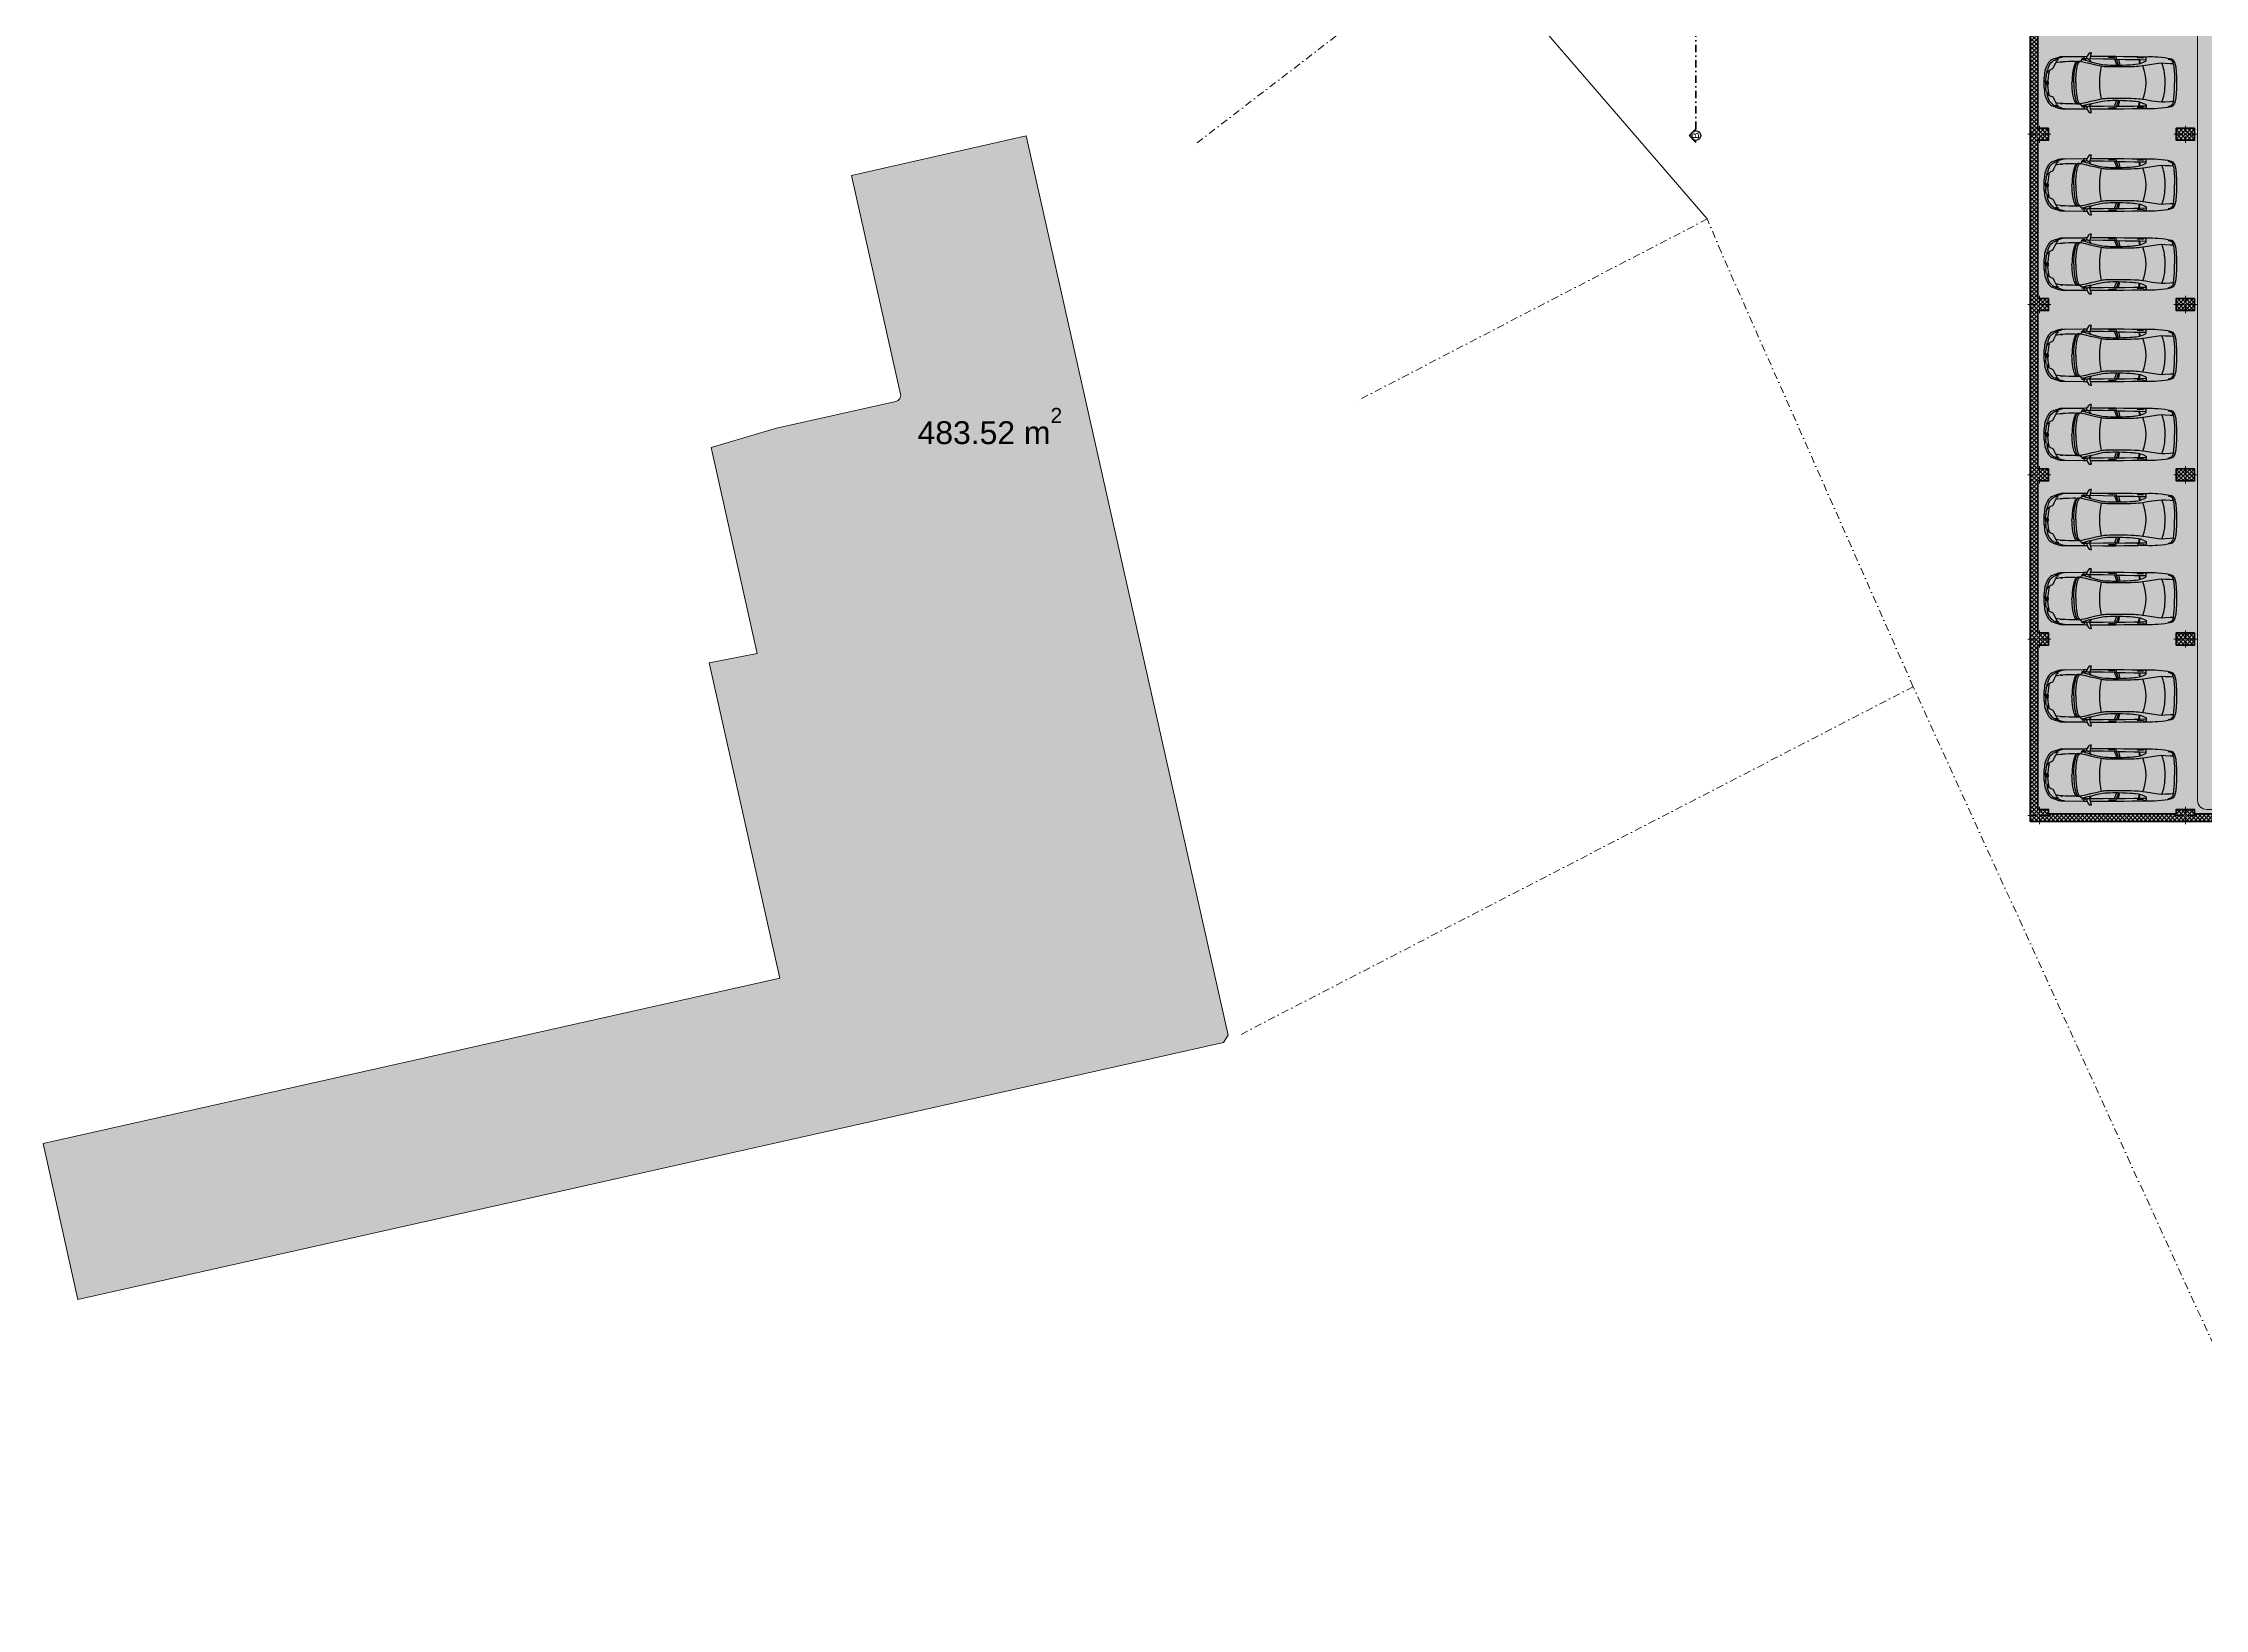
# Model space of a CAD drawing. Header units: millimetres. Extents: x -38220 to 93650, y -79022 to 35214.
# Drawn here: x -38220 to 32836, y -79022 to -27550 of the extents above; entities that cross this region are included whole.
import ezdxf

# ---------------------------------------------------------------- set-up
doc = ezdxf.new("R2010")
doc.units = ezdxf.units.MM
doc.header["$MEASUREMENT"] = 0
doc.linetypes.add('Dot & Dashed', pattern=[502.708322, 238.125, -132.291667, 0, -132.291655])
for name, color, linetype, lineweight in [('2D Drafting - General_Pen_No__1', 7, 'Continuous', 13), ('A - Muret_Pen_No__7', 7, 'Continuous', 35), ('A - Parcelat_Pen_No__20', 1, 'Continuous', 0), ('A - Pllaka Themel_Pen_No__42', 8, 'Continuous', 25), ('A - Shtyllat_Pen_No__1', 7, 'Continuous', 13), ('A - Shtyllat_Pen_No__7', 7, 'Continuous', 35), ('Interior - Furniture _Pen_No__42', 8, 'Continuous', 25)]:
    doc.layers.add(name, color=color, linetype=linetype, lineweight=lineweight)
for name, color, linetype, lineweight, true_color in [('2D Drafting - General_Pen_No__102', 7, 'Continuous', 13, 0xcccccc), ('2D Drafting - General_Pen_No__109', 7, 'Continuous', 13, 0xb4e4dc), ('2D Drafting - General_Pen_No__156', 7, 'Continuous', 20, 0x54689e), ('A - Muret_Pen_No__102', 7, 'Continuous', 13, 0xcccccc), ('A - Parcelat_Pen_No__161', 7, 'Continuous', 13, 0x6a6a6a), ('A - Prerjet_Pen_No__48', 7, 'Continuous', 25, 0xa80f02), ('A - Prerjet_Pen_No__8', 7, 'Continuous', 35, 0xa80f02), ('A -Polyline_Pen_No__178', 7, 'Continuous', 15, 0xbda888)]:
    doc.layers.add(name, color=color, linetype=linetype, lineweight=lineweight, true_color=true_color)
for name, color, linetype in [('A - Muret', 7, 'Continuous'), ('A - Pllaka Themel', 7, 'Continuous'), ('A - Prerjet', 7, 'Continuous'), ('A - Shtyllat', 7, 'Continuous')]:
    doc.layers.add(name, color=color, linetype=linetype)
doc.styles.add('GENERATED_STYLE_1', font='')
doc.styles.add('GENERATED_STYLE_2', font='')
doc.styles.get('GENERATED_STYLE_1').set_extended_font_data('Arial', bold=True)
doc.styles.get('GENERATED_STYLE_2').set_extended_font_data('Arial')
pattern_1 = [(45, (0, 0), (-68.94291, 68.94291), []), (135, (0, 0), (68.94291, 68.94291), [])]

# ---------------------------------------------------------------- blocks, each defined once
blk = doc.blocks.new('Slab_5', base_point=(27100, -19050))
at = {"layer": 'A - Pllaka Themel_Pen_No__42', "color": 8, "linetype": 'Continuous', "lineweight": 25, "flags": 128}
blk.add_lwpolyline([(27100, -19050), (27100, -53141), (34367, -53141), (34572, -54048), (58726, -48552), (58577, -47886), (60193, -47573), (56977, -33242), (55470, -33580), (52202, -19051)], close=True, dxfattribs=at)
blk = doc.blocks.new('Wall_56', base_point=(34367, -53141))
at = {"layer": 'A - Muret_Pen_No__102', "linetype": 'Continuous', "lineweight": 13, "true_color": 0xcccccc}
h = blk.add_hatch(dxfattribs=at)
h.set_pattern_fill('Concrete_Block', color=254, style=0, pattern_type=2)
h.set_pattern_definition(pattern_1)
h.paths.add_polyline_path([(27700, -52891), (27700, -53141), (31900, -53141), (31900, -52891)])
h = blk.add_hatch(dxfattribs=at)
h.set_pattern_fill('Concrete_Block', color=254, style=0, pattern_type=2)
h.set_pattern_definition(pattern_1)
h.paths.add_polyline_path([(32500, -53141), (34367, -53141), (34567, -52891), (32500, -52891)])
at = {"layer": 'A - Muret_Pen_No__7', "color": 7, "linetype": 'Continuous', "lineweight": 35, "flags": 128}
for points in [[(31900, -52891), (27700, -52891)], [(27700, -53141), (31900, -53141)], [(34567, -52891), (32500, -52891)], [(32500, -53141), (34367, -53141)]]:
    blk.add_lwpolyline(points, dxfattribs=at)
blk = doc.blocks.new('Wall_57', base_point=(27100, -53141))
at = {"layer": 'A - Muret_Pen_No__102', "linetype": 'Continuous', "lineweight": 13, "true_color": 0xcccccc}
h = blk.add_hatch(dxfattribs=at)
h.set_pattern_fill('Concrete_Block', color=254, style=0, pattern_type=2)
h.set_pattern_definition(pattern_1)
h.paths.add_polyline_path([(27100, -24550), (27100, -24701), (27100, -24550)])
h = blk.add_hatch(dxfattribs=at)
h.set_pattern_fill('Concrete_Block', color=254, style=0, pattern_type=2)
h.set_pattern_definition(pattern_1)
h.paths.add_polyline_path([(27150, -24951), (27100, -24951), (27100, -30741), (27100, -30341), (27350, -30341), (27350, -24950), (27150, -24950)])
h = blk.add_hatch(dxfattribs=at)
h.set_pattern_fill('Concrete_Block', color=254, style=0, pattern_type=2)
h.set_pattern_definition(pattern_1)
h.paths.add_polyline_path([(27100, -36341), (27100, -35941), (27350, -35941), (27350, -30741), (27100, -30741)])
h = blk.add_hatch(dxfattribs=at)
h.set_pattern_fill('Concrete_Block', color=254, style=0, pattern_type=2)
h.set_pattern_definition(pattern_1)
h.paths.add_polyline_path([(27100, -41941), (27100, -41541), (27350, -41541), (27350, -36341), (27100, -36341)])
h = blk.add_hatch(dxfattribs=at)
h.set_pattern_fill('Concrete_Block', color=254, style=0, pattern_type=2)
h.set_pattern_definition(pattern_1)
h.paths.add_polyline_path([(27350, -41941), (27100, -41941), (27100, -47341), (27100, -46941), (27350, -46941)])
h = blk.add_hatch(dxfattribs=at)
h.set_pattern_fill('Concrete_Block', color=254, style=0, pattern_type=2)
h.set_pattern_definition(pattern_1)
h.paths.add_polyline_path([(27100, -47341), (27100, -53141), (27100, -52741), (27350, -52741), (27350, -47341)])
at = {"layer": 'A - Muret_Pen_No__7', "color": 7, "linetype": 'Continuous', "lineweight": 35, "flags": 128}
for points in [[(27100, -24550), (27100, -24701)], [(27100, -24951), (27100, -53141)], [(27350, -30341), (27350, -24950)], [(27350, -35941), (27350, -30741)], [(27350, -41541), (27350, -36341)], [(27350, -46941), (27350, -41941)], [(27350, -52741), (27350, -47341)]]:
    blk.add_lwpolyline(points, dxfattribs=at)
blk = doc.blocks.new('Column_111', base_point=(32200, -30541))
at = {"layer": 'A - Shtyllat', "linetype": 'Continuous', "lineweight": 0, "true_color": 0x000000}
h = blk.add_hatch(dxfattribs=at)
h.set_pattern_fill('Concrete_Block', color=18, style=0, pattern_type=2)
h.set_pattern_definition(pattern_1)
h.paths.add_polyline_path([(32500, -30341), (31900, -30341), (31900, -30741), (32500, -30741)])
at = {"layer": 'A - Shtyllat_Pen_No__1', "color": 7, "linetype": 'Continuous', "lineweight": 13}
for p, q in [((32120, -30541), (31820, -30541)), ((32200, -30461), (32200, -30261)), ((32280, -30541), (32580, -30541)), ((32200, -30621), (32200, -30821))]:
    blk.add_line(p, q, dxfattribs=at)
blk.add_point((32200, -30541), dxfattribs=at)
at = {"layer": 'A - Shtyllat_Pen_No__7', "color": 7, "linetype": 'Continuous', "lineweight": 35, "flags": 128}
blk.add_lwpolyline([(32500, -30341), (31900, -30341), (31900, -30741), (32500, -30741)], close=True, dxfattribs=at)
blk = doc.blocks.new('Column_113', base_point=(27400, -30541))
at = {"layer": 'A - Shtyllat', "linetype": 'Continuous', "lineweight": 0, "true_color": 0x000000}
h = blk.add_hatch(dxfattribs=at)
h.set_pattern_fill('Concrete_Block', color=18, style=0, pattern_type=2)
h.set_pattern_definition(pattern_1)
h.paths.add_polyline_path([(27100, -30741), (27350, -30741), (27350, -30341), (27100, -30341)])
h = blk.add_hatch(dxfattribs=at)
h.set_pattern_fill('Concrete_Block', color=18, style=0, pattern_type=2)
h.set_pattern_definition(pattern_1)
h.paths.add_polyline_path([(27700, -30341), (27350, -30341), (27350, -30741), (27700, -30741)])
at = {"layer": 'A - Shtyllat_Pen_No__1', "color": 7, "linetype": 'Continuous', "lineweight": 13}
for p, q in [((27320, -30541), (27020, -30541)), ((27400, -30461), (27400, -30261)), ((27480, -30541), (27780, -30541)), ((27400, -30621), (27400, -30821))]:
    blk.add_line(p, q, dxfattribs=at)
blk.add_point((27400, -30541), dxfattribs=at)
at = {"layer": 'A - Shtyllat_Pen_No__7', "color": 7, "linetype": 'Continuous', "lineweight": 35, "flags": 128}
for points in [[(27700, -30341), (27350, -30341)], [(27350, -30741), (27700, -30741), (27700, -30341)]]:
    blk.add_lwpolyline(points, dxfattribs=at)
blk = doc.blocks.new('Column_114', base_point=(32200, -36141))
at = {"layer": 'A - Shtyllat', "linetype": 'Continuous', "lineweight": 0, "true_color": 0x000000}
h = blk.add_hatch(dxfattribs=at)
h.set_pattern_fill('Concrete_Block', color=18, style=0, pattern_type=2)
h.set_pattern_definition(pattern_1)
h.paths.add_polyline_path([(32500, -35941), (31900, -35941), (31900, -36341), (32500, -36341)])
at = {"layer": 'A - Shtyllat_Pen_No__1', "color": 7, "linetype": 'Continuous', "lineweight": 13}
for p, q in [((32120, -36141), (31820, -36141)), ((32200, -36061), (32200, -35861)), ((32200, -36221), (32200, -36421)), ((32280, -36141), (32580, -36141))]:
    blk.add_line(p, q, dxfattribs=at)
blk.add_point((32200, -36141), dxfattribs=at)
at = {"layer": 'A - Shtyllat_Pen_No__7', "color": 7, "linetype": 'Continuous', "lineweight": 35, "flags": 128}
blk.add_lwpolyline([(32500, -35941), (31900, -35941), (31900, -36341), (32500, -36341)], close=True, dxfattribs=at)
blk = doc.blocks.new('Column_116', base_point=(27400, -36141))
at = {"layer": 'A - Shtyllat', "linetype": 'Continuous', "lineweight": 0, "true_color": 0x000000}
h = blk.add_hatch(dxfattribs=at)
h.set_pattern_fill('Concrete_Block', color=18, style=0, pattern_type=2)
h.set_pattern_definition(pattern_1)
h.paths.add_polyline_path([(27100, -36341), (27350, -36341), (27350, -35941), (27100, -35941)])
h = blk.add_hatch(dxfattribs=at)
h.set_pattern_fill('Concrete_Block', color=18, style=0, pattern_type=2)
h.set_pattern_definition(pattern_1)
h.paths.add_polyline_path([(27700, -35941), (27350, -35941), (27350, -36341), (27700, -36341)])
at = {"layer": 'A - Shtyllat_Pen_No__1', "color": 7, "linetype": 'Continuous', "lineweight": 13}
for p, q in [((27320, -36141), (27020, -36141)), ((27400, -36061), (27400, -35861)), ((27400, -36221), (27400, -36421)), ((27480, -36141), (27780, -36141))]:
    blk.add_line(p, q, dxfattribs=at)
blk.add_point((27400, -36141), dxfattribs=at)
at = {"layer": 'A - Shtyllat_Pen_No__7', "color": 7, "linetype": 'Continuous', "lineweight": 35, "flags": 128}
for points in [[(27700, -35941), (27350, -35941)], [(27350, -36341), (27700, -36341), (27700, -35941)]]:
    blk.add_lwpolyline(points, dxfattribs=at)
blk = doc.blocks.new('Column_117', base_point=(32200, -41741))
at = {"layer": 'A - Shtyllat', "linetype": 'Continuous', "lineweight": 0, "true_color": 0x000000}
h = blk.add_hatch(dxfattribs=at)
h.set_pattern_fill('Concrete_Block', color=18, style=0, pattern_type=2)
h.set_pattern_definition(pattern_1)
h.paths.add_polyline_path([(32500, -41541), (31900, -41541), (31900, -41941), (32500, -41941)])
at = {"layer": 'A - Shtyllat_Pen_No__1', "color": 7, "linetype": 'Continuous', "lineweight": 13}
for p, q in [((32120, -41741), (31820, -41741)), ((32200, -41661), (32200, -41461)), ((32200, -41821), (32200, -42021)), ((32280, -41741), (32580, -41741))]:
    blk.add_line(p, q, dxfattribs=at)
blk.add_point((32200, -41741), dxfattribs=at)
at = {"layer": 'A - Shtyllat_Pen_No__7', "color": 7, "linetype": 'Continuous', "lineweight": 35, "flags": 128}
blk.add_lwpolyline([(32500, -41541), (31900, -41541), (31900, -41941), (32500, -41941)], close=True, dxfattribs=at)
blk = doc.blocks.new('Column_119', base_point=(27400, -41741))
at = {"layer": 'A - Shtyllat', "linetype": 'Continuous', "lineweight": 0, "true_color": 0x000000}
h = blk.add_hatch(dxfattribs=at)
h.set_pattern_fill('Concrete_Block', color=18, style=0, pattern_type=2)
h.set_pattern_definition(pattern_1)
h.paths.add_polyline_path([(27100, -41941), (27350, -41941), (27350, -41541), (27100, -41541)])
h = blk.add_hatch(dxfattribs=at)
h.set_pattern_fill('Concrete_Block', color=18, style=0, pattern_type=2)
h.set_pattern_definition(pattern_1)
h.paths.add_polyline_path([(27700, -41541), (27350, -41541), (27350, -41941), (27700, -41941)])
at = {"layer": 'A - Shtyllat_Pen_No__1', "color": 7, "linetype": 'Continuous', "lineweight": 13}
for p, q in [((27320, -41741), (27020, -41741)), ((27400, -41661), (27400, -41461)), ((27400, -41821), (27400, -42021)), ((27480, -41741), (27780, -41741))]:
    blk.add_line(p, q, dxfattribs=at)
blk.add_point((27400, -41741), dxfattribs=at)
at = {"layer": 'A - Shtyllat_Pen_No__7', "color": 7, "linetype": 'Continuous', "lineweight": 35, "flags": 128}
for points in [[(27700, -41541), (27350, -41541)], [(27350, -41941), (27700, -41941), (27700, -41541)]]:
    blk.add_lwpolyline(points, dxfattribs=at)
blk = doc.blocks.new('Column_120', base_point=(32200, -47141))
at = {"layer": 'A - Shtyllat', "linetype": 'Continuous', "lineweight": 0, "true_color": 0x000000}
h = blk.add_hatch(dxfattribs=at)
h.set_pattern_fill('Concrete_Block', color=18, style=0, pattern_type=2)
h.set_pattern_definition(pattern_1)
h.paths.add_polyline_path([(32500, -46941), (31900, -46941), (31900, -47341), (32500, -47341)])
at = {"layer": 'A - Shtyllat_Pen_No__1', "color": 7, "linetype": 'Continuous', "lineweight": 13}
for p, q in [((32200, -47061), (32200, -46861)), ((32120, -47141), (31820, -47141)), ((32200, -47221), (32200, -47421)), ((32280, -47141), (32580, -47141))]:
    blk.add_line(p, q, dxfattribs=at)
blk.add_point((32200, -47141), dxfattribs=at)
at = {"layer": 'A - Shtyllat_Pen_No__7', "color": 7, "linetype": 'Continuous', "lineweight": 35, "flags": 128}
blk.add_lwpolyline([(32500, -46941), (31900, -46941), (31900, -47341), (32500, -47341)], close=True, dxfattribs=at)
blk = doc.blocks.new('Column_121', base_point=(27400, -47141))
at = {"layer": 'A - Shtyllat', "linetype": 'Continuous', "lineweight": 0, "true_color": 0x000000}
h = blk.add_hatch(dxfattribs=at)
h.set_pattern_fill('Concrete_Block', color=18, style=0, pattern_type=2)
h.set_pattern_definition(pattern_1)
h.paths.add_polyline_path([(27100, -47341), (27350, -47341), (27350, -46941), (27100, -46941)])
h = blk.add_hatch(dxfattribs=at)
h.set_pattern_fill('Concrete_Block', color=18, style=0, pattern_type=2)
h.set_pattern_definition(pattern_1)
h.paths.add_polyline_path([(27700, -46941), (27350, -46941), (27350, -47341), (27700, -47341)])
at = {"layer": 'A - Shtyllat_Pen_No__1', "color": 7, "linetype": 'Continuous', "lineweight": 13}
for p, q in [((27400, -47061), (27400, -46861)), ((27320, -47141), (27020, -47141)), ((27400, -47221), (27400, -47421)), ((27480, -47141), (27780, -47141))]:
    blk.add_line(p, q, dxfattribs=at)
blk.add_point((27400, -47141), dxfattribs=at)
at = {"layer": 'A - Shtyllat_Pen_No__7', "color": 7, "linetype": 'Continuous', "lineweight": 35, "flags": 128}
for points in [[(27700, -46941), (27350, -46941)], [(27350, -47341), (27700, -47341), (27700, -46941)]]:
    blk.add_lwpolyline(points, dxfattribs=at)
blk = doc.blocks.new('Column_122', base_point=(32200, -52941))
at = {"layer": 'A - Shtyllat', "linetype": 'Continuous', "lineweight": 0, "true_color": 0x000000}
h = blk.add_hatch(dxfattribs=at)
h.set_pattern_fill('Concrete_Block', color=18, style=0, pattern_type=2)
h.set_pattern_definition(pattern_1)
h.paths.add_polyline_path([(31900, -52891), (32500, -52891), (32500, -52741), (31900, -52741)])
h = blk.add_hatch(dxfattribs=at)
h.set_pattern_fill('Concrete_Block', color=18, style=0, pattern_type=2)
h.set_pattern_definition(pattern_1)
h.paths.add_polyline_path([(31900, -53141), (32500, -53141), (32500, -52891), (31900, -52891)])
h = blk.add_hatch(dxfattribs=at)
h.set_pattern_fill('Concrete_Block', color=18, style=0, pattern_type=2)
h.set_pattern_definition(pattern_1)
h.paths.add_polyline_path([(31900, -53141), (31900, -53141), (32500, -53141), (32500, -53141)])
at = {"layer": 'A - Shtyllat_Pen_No__1', "color": 7, "linetype": 'Continuous', "lineweight": 13}
for p, q in [((32120, -52941), (31820, -52941)), ((32200, -52861), (32200, -52661)), ((32200, -53021), (32200, -53221)), ((32280, -52941), (32580, -52941))]:
    blk.add_line(p, q, dxfattribs=at)
blk.add_point((32200, -52941), dxfattribs=at)
at = {"layer": 'A - Shtyllat_Pen_No__7', "color": 7, "linetype": 'Continuous', "lineweight": 35, "flags": 128}
for points in [[(32500, -52891), (32500, -52741), (31900, -52741), (31900, -52891)], [(31900, -53141), (31900, -53141), (32500, -53141), (32500, -53141)]]:
    blk.add_lwpolyline(points, dxfattribs=at)
blk = doc.blocks.new('Column_124', base_point=(27400, -52941))
at = {"layer": 'A - Shtyllat', "linetype": 'Continuous', "lineweight": 0, "true_color": 0x000000}
h = blk.add_hatch(dxfattribs=at)
h.set_pattern_fill('Concrete_Block', color=18, style=0, pattern_type=2)
h.set_pattern_definition(pattern_1)
h.paths.add_polyline_path([(27100, -53141), (27350, -52891), (27350, -52741), (27100, -52741)])
h = blk.add_hatch(dxfattribs=at)
h.set_pattern_fill('Concrete_Block', color=18, style=0, pattern_type=2)
h.set_pattern_definition(pattern_1)
h.paths.add_polyline_path([(27100, -53141), (27700, -53141), (27700, -52891), (27350, -52891)])
h = blk.add_hatch(dxfattribs=at)
h.set_pattern_fill('Concrete_Block', color=18, style=0, pattern_type=2)
h.set_pattern_definition(pattern_1)
h.paths.add_polyline_path([(27100, -53141), (27700, -53141)])
h = blk.add_hatch(dxfattribs=at)
h.set_pattern_fill('Concrete_Block', color=18, style=0, pattern_type=2)
h.set_pattern_definition(pattern_1)
h.paths.add_polyline_path([(27350, -52741), (27350, -52891), (27700, -52891), (27700, -52741)])
at = {"layer": 'A - Shtyllat_Pen_No__1', "color": 7, "linetype": 'Continuous', "lineweight": 13}
for p, q in [((27320, -52941), (27020, -52941)), ((27400, -52861), (27400, -52661)), ((27400, -53021), (27400, -53221)), ((27480, -52941), (27780, -52941))]:
    blk.add_line(p, q, dxfattribs=at)
blk.add_point((27400, -52941), dxfattribs=at)
at = {"layer": 'A - Shtyllat_Pen_No__7', "color": 7, "linetype": 'Continuous', "lineweight": 35, "flags": 128}
for points in [[(27100, -53141), (27700, -53141)], [(27700, -52891), (27700, -52741), (27350, -52741)]]:
    blk.add_lwpolyline(points, dxfattribs=at)
blk = doc.blocks.new('Car 05 22')
at = {"layer": 'Interior - Furniture _Pen_No__42', "color": 8, "linetype": 'Continuous', "lineweight": 25}
for p, q in [((-785, 722), (-815, 668)), ((-758, 747), (-785, 722)), ((-706, 776), (-758, 747)), ((-729, 716), (-751, 670)), ((-701, 743), (-729, 716)), ((-585, 801), (-706, 776)), ((-665, 761), (-701, 743)), ((-627, 772), (-665, 761)), ((-595, 778), (-627, 772)), ((-483, 817), (-585, 801)), ((-372, 830), (-483, 817)), ((-252, 841), (-372, 830)), ((-168, 845), (-252, 841)), ((-78, 851), (-168, 845)), ((-24, 852), (-78, 851)), ((40, 852), (-24, 852)), ((231, 846), (40, 852)), ((125, 791), (129, 820)), ((126, 744), (125, 791)), ((327, 762), (125, 756)), ((132, 723), (126, 744)), ((129, 820), (139, 832)), ((147, 711), (132, 723)), ((139, 832), (165, 840)), ((171, 697), (147, 711)), ((165, 840), (195, 844)), ((195, 844), (231, 846)), ((211, 809), (418, 816)), ((400, 848), (231, 846)), ((522, 765), (327, 762)), ((355, 762), (339, 683)), ((373, 763), (357, 683)), ((591, 852), (400, 848)), ((814, 769), (522, 765)), ((857, 856), (591, 852)), ((1109, 774), (814, 769)), ((1130, 859), (857, 856)), ((1036, 773), (997, 579)), ((1042, 578), (1108, 774)), ((1173, 775), (1090, 578)), ((1115, 809), (1109, 774)), ((1109, 774), (1538, 780)), ((1120, 833), (1115, 809)), ((1121, 838), (1120, 836)), ((1120, 836), (1120, 833)), ((1130, 859), (1121, 838)), ((1536, 860), (1130, 859)), ((1163, 830), (1220, 829)), ((1220, 829), (1370, 831)), ((1958, 858), (1536, 860)), ((1538, 780), (1975, 786)), ((1961, 983), (1929, 983)), ((1929, 983), (1958, 858)), ((1939, 686), (1996, 777)), ((1958, 858), (1977, 777)), ((1997, 975), (1961, 983)), ((1977, 777), (2020, 777)), ((2027, 945), (1997, 975)), ((2000, 702), (2214, 763)), ((2020, 777), (2044, 783)), ((2055, 898), (2027, 945)), ((2044, 783), (2063, 792)), ((2068, 858), (2055, 898)), ((2063, 792), (2070, 800)), ((2069, 788), (2065, 794)), ((2120, 857), (2068, 858)), ((2075, 836), (2068, 858)), ((2069, 788), (2148, 790)), ((2070, 800), (2075, 809)), ((2075, 809), (2075, 836)), ((2107, 732), (2148, 790)), ((2193, 856), (2120, 857)), ((2148, 790), (2167, 814)), ((2148, 790), (2206, 792)), ((2167, 814), (2182, 834)), ((2182, 834), (2193, 856)), ((2808, 853), (2193, 856)), ((2206, 792), (2227, 791)), ((2227, 770), (2214, 763)), ((2214, 763), (2238, 752)), ((2227, 791), (2233, 790)), ((2234, 774), (2227, 770)), ((2233, 790), (2238, 787)), ((2238, 777), (2234, 774)), ((2241, 784), (2238, 787)), ((2238, 777), (2241, 781)), ((2238, 752), (2259, 740)), ((2241, 781), (2241, 784)), ((2259, 740), (2269, 731)), ((2269, 731), (2279, 722)), ((2279, 722), (2294, 698)), ((2856, 853), (2808, 853)), ((2808, 853), (2877, 843)), ((2891, 853), (2856, 853)), ((2877, 843), (2954, 814)), ((2923, 852), (2891, 853)), ((2904, 833), (2905, 833)), ((2945, 849), (2923, 852)), ((2990, 840), (2945, 849)), ((2954, 814), (3076, 775)), ((3014, 833), (2990, 840)), ((3154, 783), (3014, 833)), ((3022, 758), (3024, 762)), ((3024, 754), (3022, 758)), ((3024, 762), (3035, 765)), ((3038, 743), (3024, 754)), ((3035, 765), (3047, 764)), ((3051, 731), (3038, 743)), ((3047, 764), (3061, 763)), ((3065, 715), (3051, 731)), ((3061, 763), (3090, 757)), ((3077, 698), (3065, 715)), ((3100, 763), (3076, 775)), ((3090, 757), (3108, 751)), ((3114, 753), (3100, 763)), ((3108, 751), (3123, 746)), ((3123, 746), (3114, 753)), ((3170, 727), (3123, 746)), ((3236, 748), (3154, 783)), ((3212, 701), (3170, 727)), ((3269, 728), (3236, 748)), ((3299, 706), (3269, 728)), ((-883, 195), (-885, 0)), ((-885, 0), (-883, -195)), ((-875, 345), (-883, 195)), ((-855, 511), (-875, 345)), ((-815, 668), (-855, 511)), ((-807, 125), (-808, 0)), ((-807, -125), (-808, 0)), ((-802, 259), (-807, 125)), ((-795, 391), (-802, 259)), ((-783, 510), (-795, 391)), ((-768, 602), (-783, 510)), ((-768, 602), (-751, 670)), ((-764, 617), (-666, 624)), ((-666, 624), (-501, 634)), ((-501, 634), (-383, 642)), ((-383, 642), (-274, 631)), ((-274, 631), (-56, 601)), ((-56, 601), (146, 567)), ((146, 567), (233, 552)), ((213, 677), (171, 697)), ((266, 655), (213, 677)), ((233, 552), (315, 541)), ((319, 636), (266, 655)), ((315, 541), (384, 535)), ((393, 618), (319, 636)), ((339, 683), (330, 634)), ((357, 683), (347, 629)), ((384, 535), (454, 530)), ((475, 607), (393, 618)), ((454, 530), (526, 526)), ((521, 602), (475, 607)), ((570, 597), (521, 602)), ((526, 526), (628, 522)), ((653, 591), (570, 597)), ((628, 522), (757, 518)), ((773, 585), (653, 591)), ((757, 518), (1323, 518)), ((907, 580), (773, 585)), ((1042, 578), (907, 580)), ((1228, 578), (1042, 578)), ((1316, 580), (1228, 578)), ((1403, 584), (1316, 580)), ((1323, 518), (1420, 522)), ((1484, 590), (1403, 584)), ((1420, 522), (1467, 524)), ((1467, 524), (1511, 528)), ((1562, 601), (1484, 590)), ((1511, 528), (1554, 533)), ((1554, 533), (1597, 541)), ((1730, 634), (1562, 601)), ((1597, 541), (1597, 541)), ((1611, 544), (1780, 582)), ((2000, 702), (1730, 634)), ((1780, 582), (1953, 621)), ((1953, 621), (2122, 660)), ((2122, 660), (2294, 698)), ((2294, 698), (2317, 701)), ((2294, 698), (2294, 698)), ((2317, 701), (2346, 703)), ((2355, 640), (2317, 701)), ((2346, 703), (2379, 702)), ((2380, 575), (2355, 640)), ((2410, 649), (2379, 702)), ((2379, 702), (2411, 694)), ((2397, 514), (2380, 575)), ((2419, 396), (2397, 514)), ((2436, 583), (2410, 649)), ((2411, 694), (2411, 694)), ((2429, 682), (2411, 694)), ((2434, 266), (2419, 396)), ((2429, 682), (2457, 700)), ((2429, 682), (2429, 682)), ((2429, 682), (2457, 640)), ((2442, 132), (2434, 266)), ((2454, 522), (2436, 583)), ((2444, 0), (2442, 132)), ((2444, 0), (2442, -132)), ((2478, 401), (2454, 522)), ((2457, 700), (2535, 698)), ((2457, 640), (2487, 574)), ((2494, 269), (2478, 401)), ((2487, 574), (2492, 562)), ((2492, 562), (2518, 477)), ((2503, 133), (2494, 269)), ((2506, 0), (2503, 133)), ((2518, 477), (2538, 384)), ((2535, 698), (2535, 698)), ((2535, 698), (2673, 696)), ((2538, 384), (2551, 286)), ((2551, 286), (2560, 194)), ((2560, 194), (2564, 101)), ((2564, 101), (2566, 0)), ((2564, -101), (2566, 0)), ((2673, 696), (2787, 691)), ((2787, 691), (2868, 687)), ((2868, 687), (2960, 679)), ((2960, 679), (2868, 687)), ((2960, 679), (3047, 666)), ((3047, 666), (3100, 657)), ((3100, 657), (3077, 698)), ((3153, 554), (3100, 657)), ((3190, 476), (3153, 554)), ((3199, 467), (3190, 476)), ((3221, 454), (3199, 467)), ((3254, 663), (3212, 701)), ((3256, 439), (3221, 454)), ((3302, 603), (3254, 663)), ((3288, 425), (3256, 439)), ((3319, 408), (3288, 425)), ((3337, 663), (3299, 706)), ((3302, 603), (3346, 501)), ((3353, 384), (3319, 408)), ((3325, 377), (3321, 370)), ((3321, 370), (3321, 362)), ((3321, 362), (3338, 277)), ((3328, 380), (3325, 377)), ((3338, 379), (3328, 380)), ((3374, 604), (3337, 663)), ((3364, 358), (3338, 379)), ((3338, 277), (3352, 173)), ((3346, 501), (3374, 420)), ((3352, 173), (3358, 76)), ((3377, 360), (3353, 384)), ((3354, 28), (3358, 76)), ((3354, 28), (3354, -1)), ((3354, -28), (3354, 1)), ((3397, 316), (3364, 358)), ((3371, 12), (3370, -1)), ((3371, -12), (3370, 1)), ((3372, 24), (3371, 12)), ((3376, 39), (3372, 24)), ((3418, 513), (3374, 604)), ((3391, 344), (3374, 420)), ((3382, 47), (3376, 39)), ((3391, 344), (3377, 360)), ((3386, 48), (3382, 47)), ((3386, 48), (3394, 48)), ((3399, 47), (3394, 48)), ((3408, 289), (3397, 316)), ((3404, 39), (3399, 47)), ((3404, 39), (3408, 24)), ((3408, 289), (3414, 267)), ((3408, 24), (3410, 8)), ((3410, 8), (3410, 0)), ((3414, 267), (3418, 243)), ((3457, 393), (3418, 513)), ((3418, 243), (3424, 201)), ((3424, 201), (3428, 152)), ((3432, 40), (3428, 152)), ((3432, 57), (3432, 57)), ((3432, 0), (3432, 40)), ((3432, 0), (3432, -40)), ((3468, 331), (3457, 393)), ((3474, 264), (3468, 331)), ((3478, 200), (3474, 264)), ((3479, 165), (3478, 200)), ((3490, 165), (3479, 165)), ((3490, -165), (3490, 165)), ((-883, -195), (-875, -345)), ((-875, -345), (-855, -511)), ((-855, -511), (-815, -668)), ((-815, -668), (-785, -722)), ((-802, -259), (-807, -125)), ((-795, -391), (-802, -259)), ((-783, -510), (-795, -391)), ((-768, -602), (-783, -510)), ((-768, -602), (-751, -670)), ((-764, -617), (-666, -624)), ((-729, -716), (-751, -670)), ((-666, -624), (-501, -634)), ((-501, -634), (-383, -642)), ((-383, -642), (-274, -631)), ((-274, -631), (-56, -601)), ((-56, -601), (146, -567)), ((146, -567), (233, -552)), ((171, -697), (147, -711)), ((213, -677), (171, -697)), ((266, -655), (213, -677)), ((233, -552), (315, -541)), ((319, -636), (266, -655)), ((315, -541), (384, -535)), ((393, -618), (319, -636)), ((339, -683), (330, -634)), ((355, -762), (339, -683)), ((357, -683), (347, -629)), ((373, -763), (357, -683)), ((384, -535), (454, -530)), ((475, -607), (393, -618)), ((454, -530), (526, -526)), ((521, -602), (475, -607)), ((570, -597), (521, -602)), ((526, -526), (628, -522)), ((653, -591), (570, -597)), ((628, -522), (757, -518)), ((773, -585), (653, -591)), ((757, -518), (1323, -518)), ((907, -580), (773, -585)), ((1042, -578), (907, -580)), ((1036, -773), (997, -579)), ((1042, -578), (1108, -774)), ((1228, -578), (1042, -578)), ((1173, -775), (1090, -578)), ((1316, -580), (1228, -578)), ((1403, -584), (1316, -580)), ((1323, -518), (1420, -522)), ((1484, -590), (1403, -584)), ((1420, -522), (1467, -524)), ((1467, -524), (1511, -528)), ((1562, -601), (1484, -590)), ((1511, -528), (1554, -533)), ((1554, -533), (1597, -541)), ((1730, -634), (1562, -601)), ((1597, -541), (1597, -541)), ((1611, -544), (1780, -582)), ((2000, -702), (1730, -634)), ((1780, -582), (1953, -621)), ((1939, -686), (1996, -777)), ((1953, -621), (2122, -660)), ((2000, -702), (2214, -763)), ((2122, -660), (2294, -698)), ((2279, -722), (2294, -698)), ((2294, -698), (2317, -701)), ((2294, -698), (2294, -698)), ((2355, -640), (2317, -701)), ((2317, -701), (2346, -703)), ((2346, -703), (2379, -702)), ((2380, -575), (2355, -640)), ((2410, -649), (2379, -702)), ((2379, -702), (2411, -694)), ((2397, -514), (2380, -575)), ((2419, -396), (2397, -514)), ((2436, -583), (2410, -649)), ((2429, -682), (2411, -694)), ((2411, -694), (2411, -694)), ((2434, -266), (2419, -396)), ((2429, -682), (2457, -640)), ((2429, -682), (2429, -682)), ((2429, -682), (2457, -700)), ((2442, -132), (2434, -266)), ((2454, -522), (2436, -583)), ((2478, -401), (2454, -522)), ((2457, -640), (2487, -574)), ((2457, -700), (2535, -698)), ((2494, -269), (2478, -401)), ((2487, -574), (2492, -562)), ((2492, -562), (2518, -477)), ((2503, -133), (2494, -269)), ((2506, 0), (2503, -133)), ((2518, -477), (2538, -384)), ((2535, -698), (2673, -696)), ((2535, -698), (2535, -698)), ((2538, -384), (2551, -286)), ((2551, -286), (2560, -194)), ((2560, -194), (2564, -101)), ((2673, -696), (2787, -691)), ((2787, -691), (2868, -687)), ((2868, -687), (2960, -679)), ((2960, -679), (2868, -687)), ((2960, -679), (3047, -666)), ((3047, -666), (3100, -657)), ((3077, -698), (3065, -715)), ((3100, -657), (3077, -698)), ((3153, -554), (3100, -657)), ((3190, -476), (3153, -554)), ((3212, -701), (3170, -727)), ((3199, -467), (3190, -476)), ((3221, -454), (3199, -467)), ((3254, -663), (3212, -701)), ((3256, -439), (3221, -454)), ((3302, -603), (3254, -663)), ((3288, -425), (3256, -439)), ((3269, -728), (3299, -706)), ((3319, -408), (3288, -425)), ((3299, -706), (3337, -663)), ((3302, -603), (3346, -501)), ((3353, -384), (3319, -408)), ((3321, -362), (3338, -277)), ((3321, -370), (3321, -362)), ((3325, -377), (3321, -370)), ((3328, -380), (3325, -377)), ((3338, -379), (3328, -380)), ((3337, -663), (3374, -604)), ((3338, -277), (3352, -173)), ((3364, -358), (3338, -379)), ((3346, -501), (3374, -420)), ((3352, -173), (3358, -76)), ((3377, -360), (3353, -384)), ((3354, -28), (3358, -76)), ((3397, -316), (3364, -358)), ((3372, -24), (3371, -12)), ((3376, -39), (3372, -24)), ((3391, -344), (3374, -420)), ((3374, -604), (3418, -513)), ((3382, -47), (3376, -39)), ((3391, -344), (3377, -360)), ((3386, -48), (3382, -47)), ((3386, -48), (3394, -48)), ((3399, -47), (3394, -48)), ((3408, -289), (3397, -316)), ((3404, -39), (3399, -47)), ((3404, -39), (3408, -24)), ((3408, -24), (3410, -8)), ((3408, -289), (3414, -267)), ((3410, -8), (3410, 0)), ((3414, -267), (3418, -243)), ((3418, -243), (3424, -201)), ((3418, -513), (3457, -393)), ((3424, -201), (3428, -152)), ((3432, -40), (3428, -152)), ((3432, -57), (3432, -57)), ((3457, -393), (3468, -331)), ((3468, -331), (3474, -264)), ((3474, -264), (3478, -200)), ((3478, -200), (3479, -165)), ((3479, -165), (3490, -165)), ((-785, -722), (-758, -747)), ((-758, -747), (-706, -776)), ((-701, -743), (-729, -716)), ((-706, -776), (-585, -801)), ((-665, -761), (-701, -743)), ((-627, -772), (-665, -761)), ((-595, -778), (-627, -772)), ((-585, -801), (-483, -817)), ((-483, -817), (-372, -830)), ((-372, -830), (-252, -841)), ((-252, -841), (-168, -845)), ((-168, -845), (-78, -851)), ((-78, -851), (-24, -852)), ((-24, -852), (40, -852)), ((40, -852), (231, -846)), ((126, -744), (125, -791)), ((327, -762), (125, -756)), ((125, -791), (129, -820)), ((132, -723), (126, -744)), ((129, -820), (139, -832)), ((147, -711), (132, -723)), ((139, -832), (165, -840)), ((165, -840), (195, -844)), ((195, -844), (231, -846)), ((211, -809), (418, -816)), ((231, -846), (400, -848)), ((522, -765), (327, -762)), ((400, -848), (591, -852)), ((814, -769), (522, -765)), ((591, -852), (857, -856)), ((1109, -774), (814, -769)), ((857, -856), (1130, -859)), ((1109, -774), (1538, -780)), ((1115, -809), (1109, -774)), ((1120, -833), (1115, -809)), ((1120, -836), (1120, -833)), ((1121, -838), (1120, -836)), ((1130, -859), (1121, -838)), ((1130, -859), (1536, -860)), ((1163, -830), (1220, -829)), ((1220, -829), (1370, -831)), ((1536, -860), (1958, -858)), ((1538, -780), (1975, -786)), ((1958, -858), (1929, -983)), ((1929, -983), (1961, -983)), ((1958, -858), (1977, -777)), ((1961, -983), (1997, -975)), ((1977, -777), (2020, -777)), ((1997, -975), (2027, -945)), ((2020, -777), (2044, -783)), ((2027, -945), (2055, -898)), ((2044, -783), (2063, -792)), ((2055, -898), (2068, -858)), ((2063, -792), (2070, -800)), ((2069, -788), (2065, -794)), ((2075, -836), (2068, -858)), ((2068, -858), (2120, -857)), ((2069, -788), (2148, -790)), ((2070, -800), (2075, -809)), ((2075, -809), (2075, -836)), ((2107, -732), (2148, -790)), ((2120, -857), (2193, -856)), ((2148, -790), (2167, -814)), ((2148, -790), (2206, -792)), ((2167, -814), (2182, -834)), ((2182, -834), (2193, -856)), ((2193, -856), (2808, -853)), ((2206, -792), (2227, -791)), ((2214, -763), (2238, -752)), ((2227, -770), (2214, -763)), ((2234, -774), (2227, -770)), ((2227, -791), (2233, -790)), ((2233, -790), (2238, -787)), ((2238, -777), (2234, -774)), ((2238, -752), (2259, -740)), ((2238, -777), (2241, -781)), ((2241, -784), (2238, -787)), ((2241, -781), (2241, -784)), ((2259, -740), (2269, -731)), ((2269, -731), (2279, -722)), ((2808, -853), (2877, -843)), ((2808, -853), (2856, -853)), ((2856, -853), (2891, -853)), ((2877, -843), (2954, -814)), ((2891, -853), (2923, -852)), ((2923, -852), (2945, -849)), ((2945, -849), (2990, -840)), ((2954, -814), (3076, -775)), ((2990, -840), (3014, -833)), ((3014, -833), (3154, -783)), ((3024, -754), (3022, -758)), ((3022, -758), (3024, -762)), ((3038, -743), (3024, -754)), ((3024, -762), (3035, -765)), ((3035, -765), (3047, -764)), ((3051, -731), (3038, -743)), ((3047, -764), (3061, -763)), ((3065, -715), (3051, -731)), ((3061, -763), (3090, -757)), ((3100, -763), (3076, -775)), ((3090, -757), (3108, -751)), ((3114, -753), (3100, -763)), ((3108, -751), (3123, -746)), ((3123, -746), (3114, -753)), ((3170, -727), (3123, -746)), ((3154, -783), (3236, -748)), ((3236, -748), (3269, -728))]:
    blk.add_line(p, q, dxfattribs=at)
for centre, radius, start, end in [((1856, -2), 2354, 170.8804, 189.92229), ((493, 218), 973, 154.15445, 170.91173), ((1650, 0), 1520, 158.69921, 201.30079), ((-1245, 0), 2907, 349.2142, 10.7858), ((493, -218), 973, 191.23053, 205.84555)]:
    blk.add_arc(centre, radius, start, end, dxfattribs=at)
blk = doc.blocks.new('Cutting Plane_2', base_point=(16107, -30585))
at = {"layer": 'A - Prerjet_Pen_No__48', "color": 14, "linetype": 'Continuous', "lineweight": 25, "true_color": 0xa80f02}
for p, q in [((15882, 3865), (16107, 4090)), ((16107, 3640), (15882, 3865)), ((16107, 4090), (16107, 4024)), ((16107, 3705), (16107, 3640)), ((16107, -30360), (15882, -30585)), ((16107, -30426), (16107, -30360)), ((15882, -30585), (16107, -30810)), ((16107, -30810), (16107, -30744))]:
    blk.add_line(p, q, dxfattribs=at)
for centre in [(16107, 3865), (16107, -30585)]:
    blk.add_circle(centre, 159, dxfattribs=at)
at = {"layer": 'A - Prerjet_Pen_No__8', "color": 14, "linetype": 'Dot & Dashed', "lineweight": 35, "true_color": 0xa80f02}
blk.add_line((16107, -30360), (16107, 3640), dxfattribs=at)
at = {"layer": 'A - Prerjet_Pen_No__48', "color": 14, "lineweight": 25, "true_color": 0xa80f02, "char_height": 225, "rotation": 90, "style": 'GENERATED_STYLE_2'}
for s, insert, attachment_point in [('\\A1;{\\pql;\\pt0;\\fArial|b0|i0|c0|p34;B}', (16206, 3762), 7), ('\\A1;{\\pqr;\\pt0;\\fArial|b0|i0|c0|p34;B}', (16206, -30482), 9)]:
    blk.add_mtext(s, dxfattribs=dict(at, insert=insert, attachment_point=attachment_point))

msp = doc.modelspace()

# ---------------------------------------------------------------- hatches: boundary and pattern name
at = {"layer": '2D Drafting - General_Pen_No__102', "linetype": 'Continuous', "lineweight": 0, "true_color": 0x333333}
msp.add_hatch(color=250, dxfattribs=at).paths.add_polyline_path([(27100, -53141), (34367, -53141), (34572, -54048), (58725, -48552), (58577, -47886), (60193, -47573), (56977, -33242), (55470, -33580), (52202, -19051), (27100, -19051)])
at = {"layer": '2D Drafting - General_Pen_No__109', "linetype": 'Continuous', "lineweight": 0, "true_color": 0x2d3937}
msp.add_hatch(color=250, dxfattribs=at).paths.add_polyline_path([(-5907, -30594), (729, -60162), (577, -60401), (-37077, -68851), (-38220, -63725), (-14003, -58290), (-16330, -47919), (-14747, -47613), (-16266, -40843), (-14120, -40207), (-10190, -39325, 0.414214), (-10038, -39086), (-11651, -31900)])

# ---------------------------------------------------------------- linework, layer by layer
at = {"layer": '2D Drafting - General_Pen_No__1', "color": 7, "linetype": 'Continuous', "lineweight": 13, "flags": 128}
msp.add_lwpolyline([(27100, -53141), (34367, -53141), (34572, -54048), (58725, -48552), (58577, -47886), (60193, -47573), (56977, -33242), (55470, -33580), (52202, -19051), (27100, -19051)], close=True, dxfattribs=at)
msp.add_lwpolyline([(-5907, -30594), (729, -60162), (577, -60401), (-37077, -68851), (-38220, -63725), (-14003, -58290), (-16330, -47919), (-14747, -47613), (-16266, -40843), (-14120, -40207), (-10190, -39325, 0.414214), (-10038, -39086), (-11651, -31900)], format="xyb", close=True, dxfattribs=at)
at = {"layer": 'A - Parcelat_Pen_No__161', "color": 251, "linetype": 'Dot & Dashed', "lineweight": 13, "true_color": 0x6a6a6a}
for points in [[(10656, -22404), (-495, -30987)], [(16483, -33328), (4888, -39352)], [(16934, -34412), (16483, -33328)], [(23252, -48707), (16934, -34412)], [(23252, -48707), (1073, -60180)], [(30383, -64360), (23252, -48707)], [(37098, -79022), (30383, -64360)]]:
    msp.add_lwpolyline(points, dxfattribs=at)
at = {"layer": 'A - Parcelat_Pen_No__20', "color": 1, "linetype": 'Continuous', "lineweight": 0}
msp.add_lwpolyline([(16483, -33328), (8490, -24061), (13430, -20228), (13156, -19434), (16010, -20836)], dxfattribs=at)
at = {"layer": 'A -Polyline_Pen_No__178', "color": 43, "linetype": 'Continuous', "lineweight": 15, "true_color": 0xbda888}
msp.add_lwpolyline([(27100, -24451), (32400, -24450, -0.414214), (32600, -24650), (32600, -52441, 0.414214), (32900, -52741), (38060, -52741), (51887, -49595, 0.086822), (56478, -47343, -0.079285), (61311, -44973)], format="xyb", dxfattribs=at)

# ---------------------------------------------------------------- block references
at = {"layer": 'A - Muret', "color": 7, "lineweight": 35}
for name, p in [('Wall_57', (27100, -53141)), ('Wall_56', (34367, -53141))]:
    msp.add_blockref(name, p, dxfattribs=at)
at = {"layer": 'A - Pllaka Themel', "color": 8, "linetype": 'Continuous', "lineweight": 25}
msp.add_blockref('Slab_5', (27100, -19050), dxfattribs=at)
at = {"layer": 'A - Prerjet', "color": 14, "lineweight": 35, "true_color": 0xa80f02}
msp.add_blockref('Cutting Plane_2', (16107, -30585), dxfattribs=at)
at = {"layer": 'A - Shtyllat', "color": 7, "lineweight": 35}
for name, p in [('Column_113', (27400, -30541)), ('Column_111', (32200, -30541)), ('Column_116', (27400, -36141)), ('Column_114', (32200, -36141)), ('Column_119', (27400, -41741)), ('Column_117', (32200, -41741)), ('Column_121', (27400, -47141)), ('Column_120', (32200, -47141)), ('Column_124', (27400, -52941)), ('Column_122', (32200, -52941))]:
    msp.add_blockref(name, p, dxfattribs=at)
at = {"layer": 'Interior - Furniture _Pen_No__42', "color": 8, "linetype": 'Continuous', "lineweight": 25, "zscale": 1000, "rotation": 180}
for p in [(31037, -28850), (31037, -32211), (31037, -34811), (31037, -37811), (31037, -40411), (31037, -43211), (31037, -45811), (31037, -49011), (31037, -51611)]:
    msp.add_blockref('Car 05 22', p, dxfattribs=at)

# ---------------------------------------------------------------- texts
at = {"layer": '2D Drafting - General_Pen_No__156', "color": 165, "lineweight": 20, "true_color": 0x54689e, "insert": (-9477, -40740), "char_height": 750, "attachment_point": 7, "style": 'GENERATED_STYLE_1'}
msp.add_mtext('{\\fArial|b0|i0|c0|p34;483.52 m{\\H0.66x;\\S2^  ;}}', dxfattribs=at)

doc.saveas('drawing.dxf')
